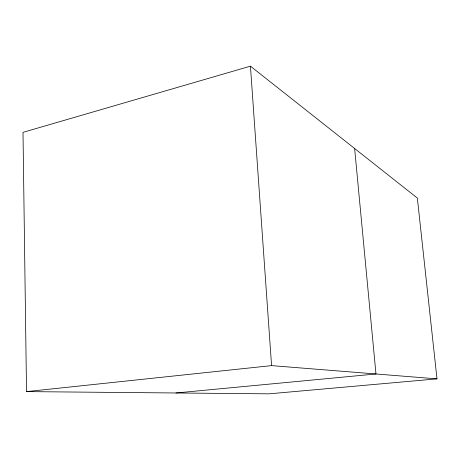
<?xml version="1.0" encoding="UTF-8"?>
<svg xmlns="http://www.w3.org/2000/svg" width="460" height="460" viewBox="0 0 460 460"><rect width="100%" height="100%" fill="white"/><g stroke="black" fill="none" stroke-linecap="round" stroke-linejoin="round"><path stroke-width="0.69" d="M250.435 66.165L23 132.348L26.525 391.609L269.077 393.835L437 378.867L417.346 198.064L250.435 66.165L271.578 365.619L437 378.867M26.525 391.609L271.578 365.619M175.979 392.984L375.975 373.98L354.631 148.505"/></g></svg>
